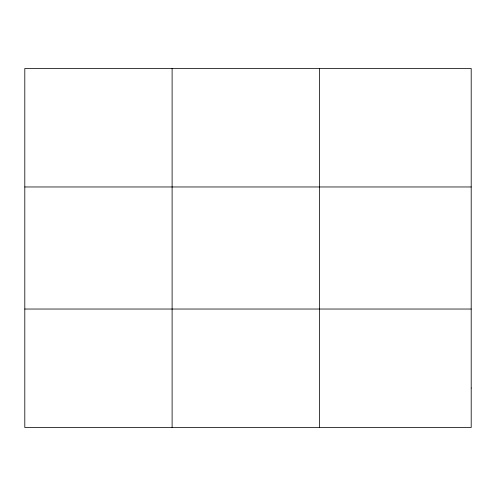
<?xml version="1.0" encoding="UTF-8"?>
<svg xmlns="http://www.w3.org/2000/svg" width="496" height="496" viewBox="0 0 496 496"><rect width="100%" height="100%" fill="white"/><g stroke="black" fill="none" stroke-linecap="round" stroke-linejoin="round"><path stroke-width="0.74" d="M172.112 427.515L172.112 68.485M319.424 427.515L319.424 68.485M24.8 186.967L471.2 186.967M24.8 309.033L471.2 309.033M471.2 388.021L471.2 427.515L24.8 427.515L24.8 68.485L471.2 68.485L471.2 388.021"/></g></svg>
